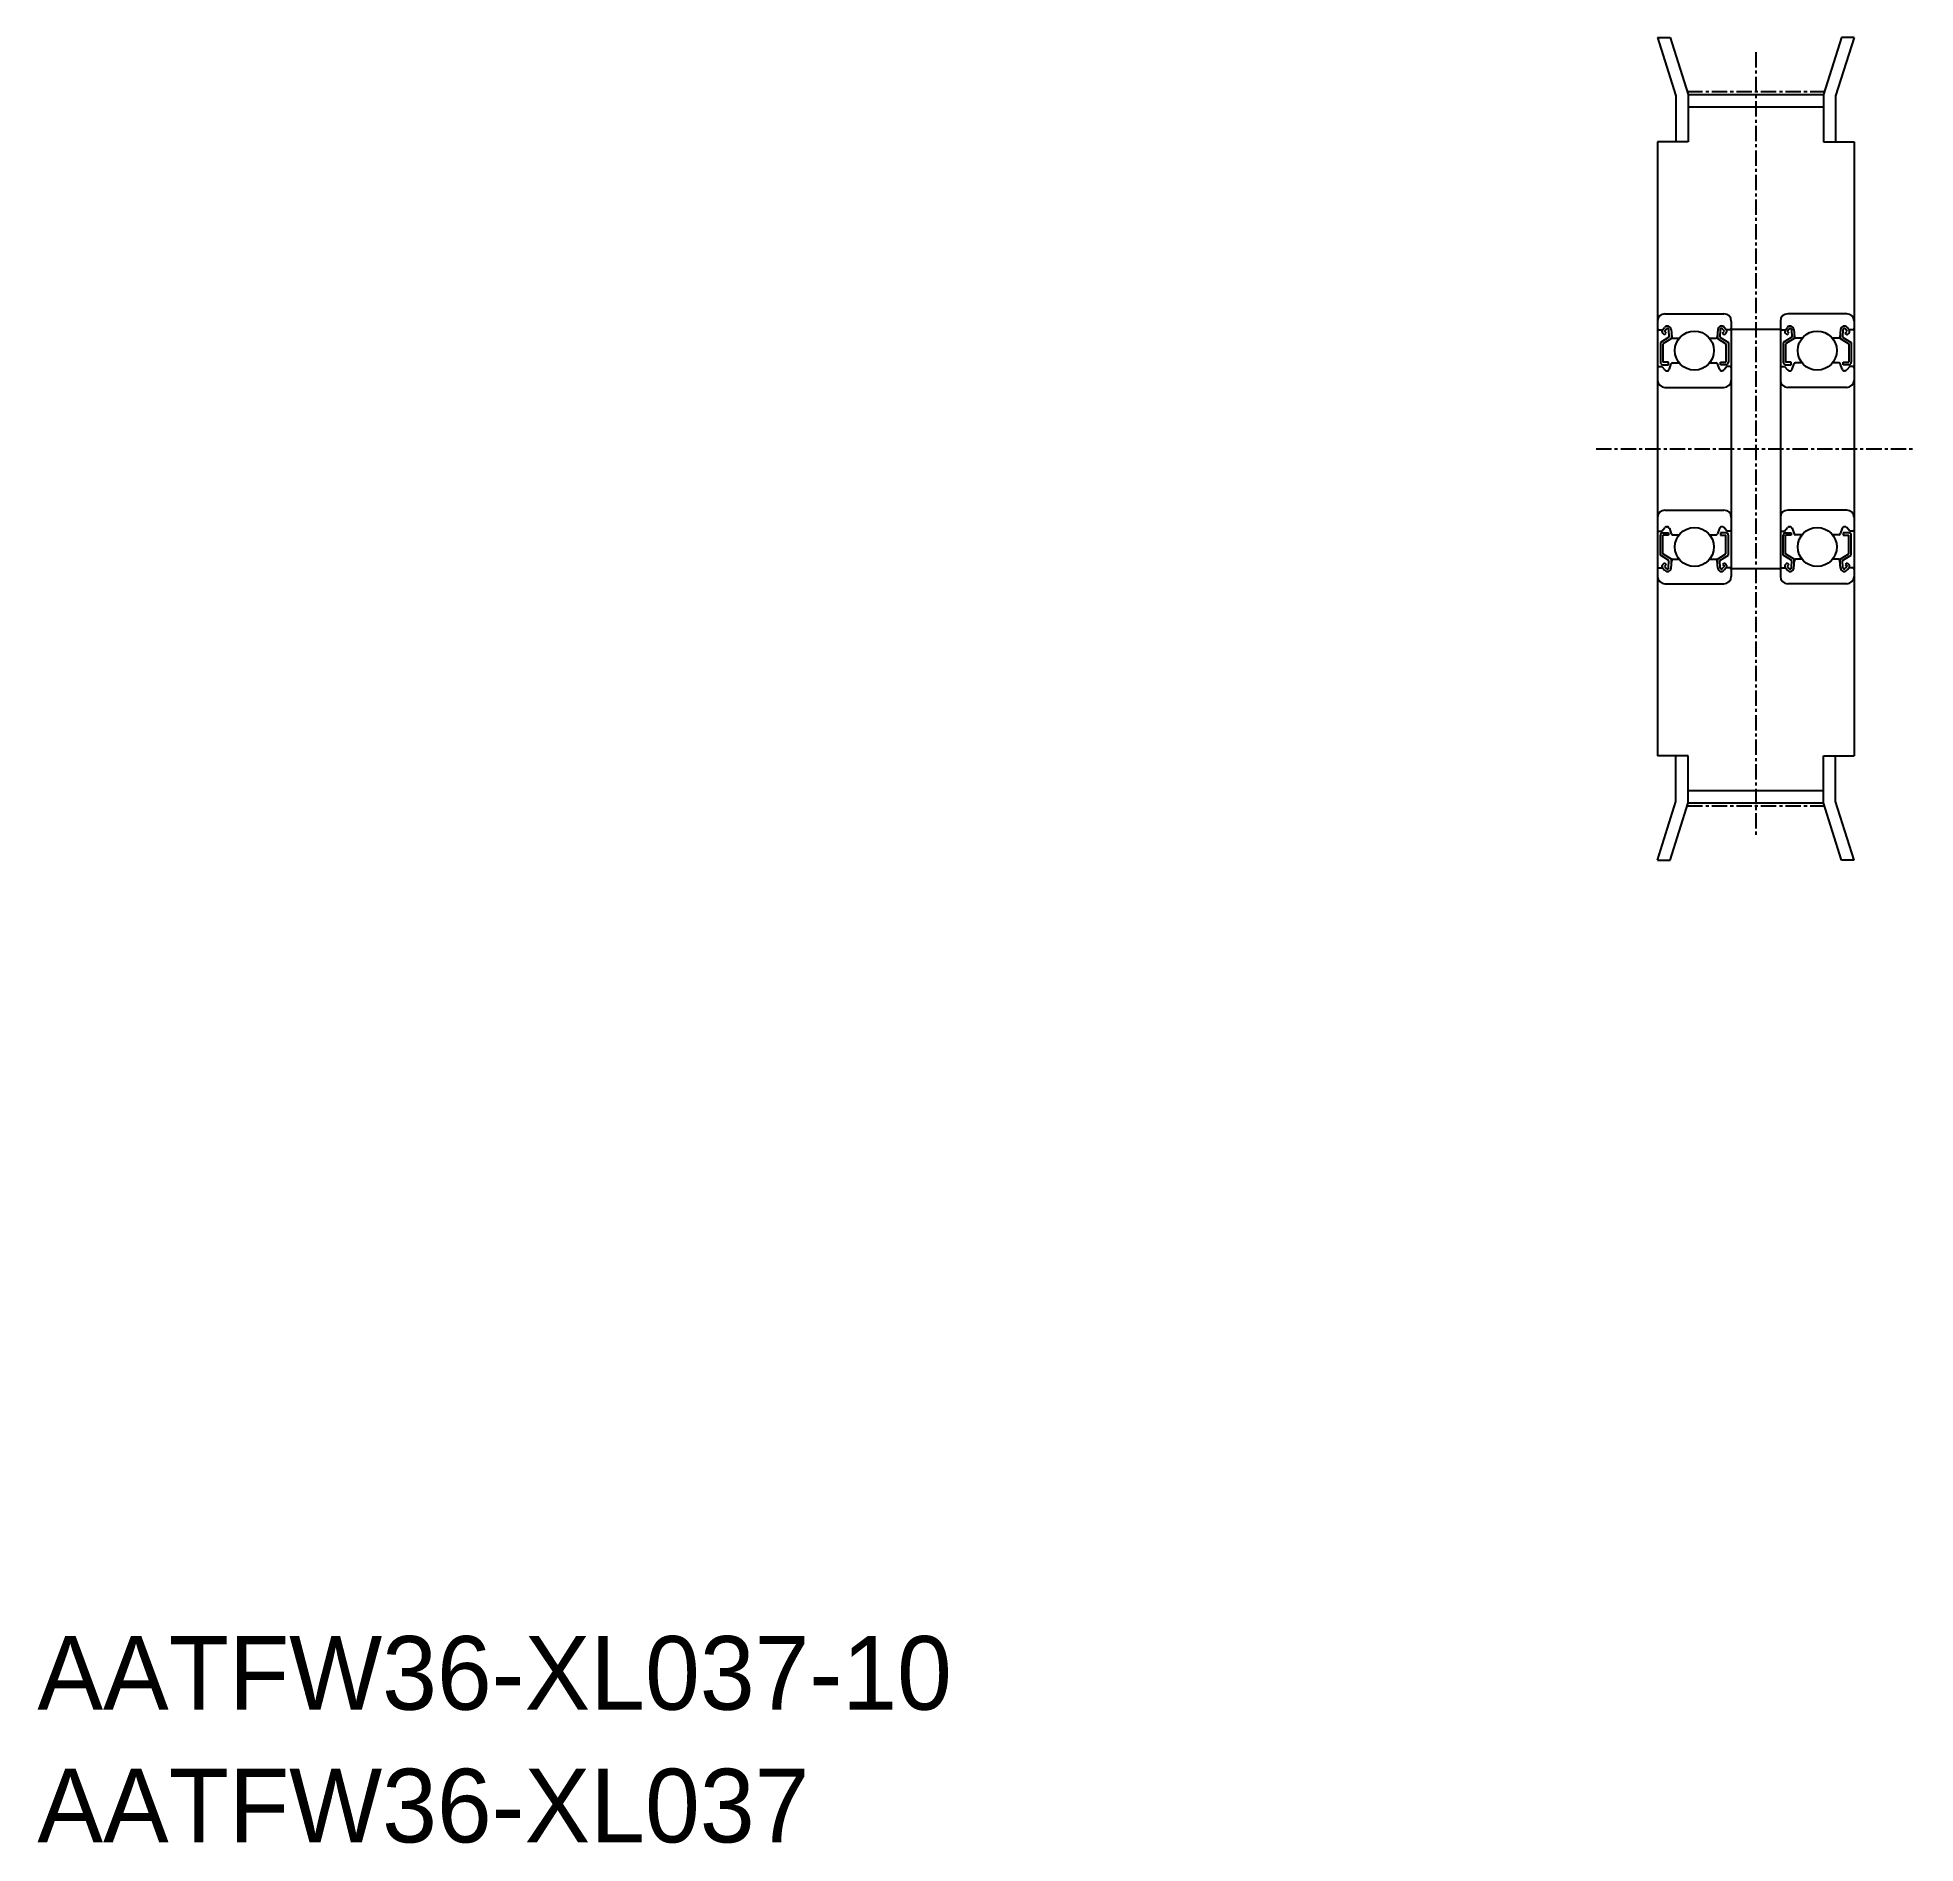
# Model space of a CAD drawing. Extents: x -286 to -133, y -61 to 86.
import ezdxf

# ---------------------------------------------------------------- set-up
doc = ezdxf.new("R2010")
doc.units = 0
doc.linetypes.add('CENTER', pattern=[2, 1.25, -0.25, 0.25, -0.25])
doc.layers.get('0').update_dxf_attribs({"linetype": 'CONTINUOUS'})
doc.layers.add('CENTER', color=1, linetype='CENTER')

msp = doc.modelspace()

# ---------------------------------------------------------------- linework, layer by layer
for p, q in [((-154.05, 86.22), (-152.55, 81.46)), ((-154.05, 86.22), (-153.03, 86.22)), ((-153.03, 86.22), (-151.55, 81.57)), ((-139.07, 86.22), (-140.55, 81.57)), ((-138.05, 86.22), (-139.55, 81.46)), ((-138.05, 86.22), (-139.07, 86.22)), ((-152.55, 81.46), (-152.55, 77.72)), ((-151.55, 81.57), (-151.55, 77.72)), ((-151.55, 81.57), (-140.55, 81.57)), ((-140.55, 81.57), (-140.55, 77.72)), ((-139.55, 81.46), (-139.55, 77.72)), ((-151.55, 80.58), (-140.55, 80.58)), ((-151.55, 77.72), (-154.05, 77.72)), ((-154.05, 77.72), (-154.05, 27.72)), ((-140.55, 77.72), (-138.05, 77.72)), ((-138.05, 77.72), (-138.05, 27.72)), ((-154.05, 63.12), (-154.05, 42.32)), ((-153.45, 63.72), (-148.65, 63.72)), ((-148.05, 63.12), (-148.05, 42.32)), ((-144.05, 63.12), (-144.05, 42.32)), ((-138.65, 63.72), (-143.45, 63.72)), ((-138.05, 63.12), (-138.05, 42.32)), ((-153.95, 62.42), (-153.64, 62.42)), ((-153.12, 61.82), (-153.82, 61.38)), ((-153.82, 61.38), (-153.82, 59.77)), ((-153.64, 62.42), (-153.48, 62.61)), ((-153.49, 62.01), (-153.63, 62.15)), ((-152.92, 61.71), (-153.62, 61.27)), ((-153.62, 61.27), (-153.62, 59.77)), ((-153.49, 62.29), (-153.32, 62.49)), ((-153.35, 62.15), (-153.49, 62.29)), ((-153.49, 62.01), (-153.35, 62.15)), ((-153.15, 62.43), (-153.12, 61.82)), ((-152.95, 62.45), (-152.9, 61.81)), ((-152.92, 62.06), (-152.92, 61.71)), ((-152.8, 61.72), (-152.28, 61.72)), ((-149.82, 61.72), (-149.3, 61.72)), ((-149.15, 62.45), (-149.2, 61.81)), ((-149.18, 62.06), (-149.18, 61.71)), ((-149.18, 61.71), (-148.48, 61.27)), ((-148.95, 62.43), (-148.98, 61.82)), ((-148.98, 61.82), (-148.28, 61.38)), ((-148.61, 62.29), (-148.78, 62.49)), ((-148.76, 62.15), (-148.61, 62.29)), ((-148.61, 62.01), (-148.76, 62.15)), ((-148.46, 62.42), (-148.62, 62.61)), ((-148.61, 62.01), (-148.47, 62.15)), ((-148.48, 61.27), (-148.48, 59.77)), ((-148.15, 62.42), (-148.46, 62.42)), ((-148.28, 61.38), (-148.28, 59.77)), ((-148.05, 62.47), (-144.05, 62.47)), ((-143.95, 62.42), (-143.64, 62.42)), ((-143.12, 61.82), (-143.82, 61.38)), ((-143.82, 61.38), (-143.82, 59.77)), ((-143.64, 62.42), (-143.48, 62.61)), ((-143.49, 62.01), (-143.63, 62.15)), ((-142.92, 61.71), (-143.62, 61.27)), ((-143.62, 61.27), (-143.62, 59.77)), ((-143.49, 62.29), (-143.32, 62.49)), ((-143.35, 62.15), (-143.49, 62.29)), ((-143.49, 62.01), (-143.35, 62.15)), ((-143.15, 62.43), (-143.12, 61.82)), ((-142.95, 62.45), (-142.9, 61.81)), ((-142.92, 62.06), (-142.92, 61.71)), ((-142.28, 61.72), (-142.8, 61.72)), ((-139.3, 61.72), (-139.82, 61.72)), ((-139.15, 62.45), (-139.2, 61.81)), ((-139.18, 62.06), (-139.18, 61.71)), ((-139.18, 61.71), (-138.48, 61.27)), ((-138.95, 62.43), (-138.98, 61.82)), ((-138.98, 61.82), (-138.28, 61.38)), ((-138.61, 62.29), (-138.78, 62.49)), ((-138.76, 62.15), (-138.61, 62.29)), ((-138.61, 62.01), (-138.76, 62.15)), ((-138.46, 62.42), (-138.62, 62.61)), ((-138.61, 62.01), (-138.47, 62.15)), ((-138.48, 61.27), (-138.48, 59.77)), ((-138.15, 62.42), (-138.46, 62.42)), ((-138.28, 61.38), (-138.28, 59.77)), ((-153.17, 59.77), (-153.62, 59.77)), ((-153.17, 59.57), (-153.17, 59.77)), ((-153.09, 59.2), (-152.93, 59.66)), ((-152.83, 59.72), (-152.28, 59.72)), ((-149.82, 59.72), (-149.27, 59.72)), ((-149.01, 59.2), (-149.18, 59.66)), ((-148.93, 59.77), (-148.48, 59.77)), ((-148.93, 59.57), (-148.93, 59.77)), ((-143.17, 59.77), (-143.62, 59.77)), ((-143.17, 59.57), (-143.17, 59.77)), ((-143.09, 59.2), (-142.93, 59.66)), ((-142.28, 59.72), (-142.83, 59.72)), ((-139.27, 59.72), (-139.82, 59.72)), ((-139.01, 59.2), (-139.18, 59.66)), ((-138.93, 59.57), (-138.93, 59.77)), ((-138.93, 59.77), (-138.48, 59.77)), ((-153.95, 59.42), (-153.7, 59.42)), ((-153.7, 59.42), (-153.47, 59.14)), ((-153.62, 59.57), (-153.17, 59.57)), ((-153.31, 59.07), (-153.28, 59.07)), ((-148.48, 59.57), (-148.93, 59.57)), ((-148.79, 59.07), (-148.82, 59.07)), ((-148.4, 59.42), (-148.63, 59.14)), ((-148.15, 59.42), (-148.4, 59.42)), ((-143.95, 59.42), (-143.7, 59.42)), ((-143.7, 59.42), (-143.47, 59.14)), ((-143.62, 59.57), (-143.17, 59.57)), ((-143.31, 59.07), (-143.28, 59.07)), ((-138.48, 59.57), (-138.93, 59.57)), ((-138.79, 59.07), (-138.82, 59.07)), ((-138.4, 59.42), (-138.63, 59.14)), ((-138.15, 59.42), (-138.4, 59.42)), ((-153.45, 57.72), (-148.65, 57.72)), ((-138.65, 57.72), (-143.45, 57.72)), ((-153.45, 47.72), (-148.65, 47.72)), ((-138.65, 47.72), (-143.45, 47.72)), ((-153.95, 46.02), (-153.7, 46.02)), ((-153.7, 46.02), (-153.47, 46.3)), ((-153.31, 46.37), (-153.28, 46.37)), ((-153.09, 46.24), (-152.93, 45.79)), ((-149.01, 46.24), (-149.18, 45.79)), ((-148.79, 46.37), (-148.82, 46.37)), ((-148.4, 46.02), (-148.63, 46.3)), ((-148.15, 46.02), (-148.4, 46.02)), ((-143.95, 46.02), (-143.7, 46.02)), ((-143.7, 46.02), (-143.47, 46.3)), ((-143.31, 46.37), (-143.28, 46.37)), ((-143.09, 46.24), (-142.93, 45.79)), ((-139.01, 46.24), (-139.18, 45.79)), ((-138.79, 46.37), (-138.82, 46.37)), ((-138.4, 46.02), (-138.63, 46.3)), ((-138.15, 46.02), (-138.4, 46.02)), ((-153.82, 44.06), (-153.82, 45.67)), ((-153.62, 45.87), (-153.17, 45.87)), ((-153.62, 44.17), (-153.62, 45.67)), ((-153.17, 45.67), (-153.62, 45.67)), ((-153.17, 45.87), (-153.17, 45.67)), ((-152.83, 45.72), (-152.28, 45.72)), ((-149.82, 45.72), (-149.27, 45.72)), ((-148.48, 45.87), (-148.93, 45.87)), ((-148.93, 45.87), (-148.93, 45.67)), ((-148.93, 45.67), (-148.48, 45.67)), ((-148.48, 44.17), (-148.48, 45.67)), ((-148.28, 44.06), (-148.28, 45.67)), ((-143.82, 44.06), (-143.82, 45.67)), ((-143.62, 45.87), (-143.17, 45.87)), ((-143.17, 45.67), (-143.62, 45.67)), ((-143.62, 44.17), (-143.62, 45.67)), ((-143.17, 45.87), (-143.17, 45.67)), ((-142.28, 45.72), (-142.83, 45.72)), ((-139.27, 45.72), (-139.82, 45.72)), ((-138.48, 45.87), (-138.93, 45.87)), ((-138.93, 45.87), (-138.93, 45.67)), ((-138.93, 45.67), (-138.48, 45.67)), ((-138.48, 44.17), (-138.48, 45.67)), ((-138.28, 44.06), (-138.28, 45.67)), ((-153.95, 43.02), (-153.64, 43.02)), ((-153.12, 43.62), (-153.82, 44.06)), ((-153.64, 43.02), (-153.48, 42.83)), ((-153.49, 43.43), (-153.63, 43.29)), ((-152.92, 43.73), (-153.62, 44.17)), ((-153.49, 43.43), (-153.35, 43.29)), ((-153.35, 43.29), (-153.49, 43.15)), ((-153.49, 43.15), (-153.32, 42.96)), ((-153.27, 43.95), (-153.27, 43.95)), ((-153.15, 43.01), (-153.12, 43.62)), ((-153.09, 43.84), (-153.09, 43.84)), ((-152.95, 42.99), (-152.9, 43.63)), ((-152.92, 43.39), (-152.92, 43.73)), ((-152.8, 43.72), (-152.28, 43.72)), ((-149.82, 43.72), (-149.3, 43.72)), ((-149.15, 42.99), (-149.2, 43.63)), ((-149.18, 43.73), (-148.48, 44.17)), ((-149.18, 43.39), (-149.18, 43.73)), ((-148.98, 43.62), (-148.28, 44.06)), ((-148.95, 43.01), (-148.98, 43.62)), ((-148.61, 43.15), (-148.78, 42.96)), ((-148.61, 43.43), (-148.76, 43.29)), ((-148.76, 43.29), (-148.61, 43.15)), ((-148.46, 43.02), (-148.62, 42.83)), ((-148.61, 43.43), (-148.47, 43.29)), ((-148.15, 43.02), (-148.46, 43.02)), ((-148.05, 42.97), (-144.05, 42.97)), ((-143.95, 43.02), (-143.64, 43.02)), ((-143.12, 43.62), (-143.82, 44.06)), ((-143.64, 43.02), (-143.48, 42.83)), ((-143.49, 43.43), (-143.63, 43.29)), ((-142.92, 43.73), (-143.62, 44.17)), ((-143.49, 43.43), (-143.35, 43.29)), ((-143.35, 43.29), (-143.49, 43.15)), ((-143.49, 43.15), (-143.32, 42.96)), ((-143.15, 43.01), (-143.12, 43.62)), ((-142.95, 42.99), (-142.9, 43.63)), ((-142.92, 43.39), (-142.92, 43.73)), ((-142.28, 43.72), (-142.8, 43.72)), ((-139.3, 43.72), (-139.82, 43.72)), ((-139.15, 42.99), (-139.2, 43.63)), ((-139.18, 43.73), (-138.48, 44.17)), ((-139.18, 43.39), (-139.18, 43.73)), ((-139.01, 43.84), (-139.01, 43.84)), ((-138.98, 43.62), (-138.28, 44.06)), ((-138.95, 43.01), (-138.98, 43.62)), ((-138.83, 43.95), (-138.83, 43.95)), ((-138.61, 43.15), (-138.78, 42.96)), ((-138.61, 43.43), (-138.76, 43.29)), ((-138.76, 43.29), (-138.61, 43.15)), ((-138.46, 43.02), (-138.62, 42.83)), ((-138.61, 43.43), (-138.47, 43.29)), ((-138.15, 43.02), (-138.46, 43.02)), ((-153.45, 41.72), (-148.65, 41.72)), ((-138.65, 41.72), (-143.45, 41.72)), ((-151.55, 27.72), (-154.05, 27.72)), ((-152.55, 23.98), (-152.55, 27.72)), ((-151.55, 23.87), (-151.55, 27.72)), ((-140.55, 27.72), (-138.05, 27.72)), ((-140.55, 23.87), (-140.55, 27.72)), ((-139.55, 23.98), (-139.55, 27.72)), ((-151.55, 24.87), (-140.55, 24.87)), ((-154.05, 19.22), (-152.55, 23.98)), ((-153.03, 19.22), (-151.55, 23.87)), ((-151.55, 23.87), (-140.55, 23.87)), ((-139.07, 19.22), (-140.55, 23.87)), ((-138.05, 19.22), (-139.55, 23.98)), ((-154.05, 19.22), (-153.03, 19.22)), ((-138.05, 19.22), (-139.08, 19.22))]:
    msp.add_line(p, q)
for centre in [(-151.05, 60.72), (-141.05, 60.72), (-151.05, 44.72), (-141.05, 44.72)]:
    msp.add_circle(centre, 1.59)
for centre, radius, start, end in [((-153.45, 63.12), 0.6, 90, 180), ((-153.25, 62.42), 0.298, 5.0005, 140.1714), ((-148.85, 62.42), 0.298, 39.8286, 174.9997), ((-148.65, 63.12), 0.6, 0, 90), ((-143.45, 63.12), 0.6, 90, 180), ((-143.25, 62.42), 0.298, 5.0003, 140.1714), ((-138.85, 62.42), 0.298, 39.8286, 174.9995), ((-138.65, 63.12), 0.6, 0, 90), ((-153.95, 62.52), 0.1, 180, 270), ((-153.49, 62.29), 0.2, 139.8648, 225.0001), ((-153.25, 62.42), 0.0983, 4.6645, 139.9739), ((-152.8, 61.82), 0.1, 185.1444, 270), ((-149.3, 61.82), 0.1, 269.9995, 354.8557), ((-148.85, 62.42), 0.0983, 40.0264, 175.3357), ((-148.61, 62.29), 0.2, 314.9967, 40.1352), ((-148.15, 62.52), 0.1, 269.9995, 359.9913), ((-143.95, 62.52), 0.1, 180.0087, 270.0005), ((-143.49, 62.29), 0.2, 139.8648, 225.0033), ((-143.25, 62.42), 0.0983, 4.6643, 139.9736), ((-142.8, 61.82), 0.1, 185.1443, 270.0005), ((-139.3, 61.82), 0.1, 270, 354.8556), ((-138.85, 62.42), 0.0983, 40.0261, 175.3355), ((-138.61, 62.29), 0.2, 314.9999, 40.1352), ((-138.15, 62.52), 0.1, 270, 360), ((-153.62, 59.77), 0.2, 180, 270), ((-152.83, 59.62), 0.1, 89.9995, 160.1157), ((-149.27, 59.62), 0.1, 19.8845, 90.0002), ((-148.48, 59.77), 0.2, 269.9998, 359.9956), ((-143.62, 59.77), 0.2, 180.0044, 270.0002), ((-142.83, 59.62), 0.1, 89.9998, 160.1155), ((-139.27, 59.62), 0.1, 19.8843, 90.0005), ((-138.48, 59.77), 0.2, 270, 360), ((-153.95, 59.32), 0.1, 89.9995, 180), ((-153.45, 58.32), 0.6, 180, 270), ((-153.31, 59.27), 0.2, 220.1384, 270), ((-153.28, 59.27), 0.2, 270, 340.1117), ((-148.82, 59.27), 0.2, 199.8883, 269.9998), ((-148.79, 59.27), 0.2, 269.9998, 319.8615), ((-148.65, 58.32), 0.6, 270, 0), ((-148.15, 59.32), 0.1, 359.9913, 90.0002), ((-143.95, 59.32), 0.1, 89.9998, 180.0087), ((-143.45, 58.32), 0.6, 180, 270), ((-143.31, 59.27), 0.2, 220.1385, 270.0002), ((-143.28, 59.27), 0.2, 270.0002, 340.1117), ((-138.82, 59.27), 0.2, 199.8883, 270), ((-138.79, 59.27), 0.2, 270, 319.8616), ((-138.65, 58.32), 0.6, 270, 0), ((-138.15, 59.32), 0.1, 360, 90.0005), ((-153.45, 47.12), 0.6, 90, 180), ((-148.65, 47.12), 0.6, 0, 90), ((-143.45, 47.12), 0.6, 90, 180), ((-138.65, 47.12), 0.6, 0, 90), ((-153.95, 46.12), 0.1, 179.9999, 270.0005), ((-153.31, 46.17), 0.2, 90, 139.8616), ((-153.28, 46.17), 0.2, 19.8883, 90), ((-148.82, 46.17), 0.2, 90.0002, 160.1117), ((-148.79, 46.17), 0.2, 40.1385, 90.0002), ((-148.15, 46.12), 0.1, 269.9998, 0.0087), ((-143.95, 46.12), 0.1, 179.9913, 270.0002), ((-143.31, 46.17), 0.2, 89.9998, 139.8615), ((-143.28, 46.17), 0.2, 19.8883, 89.9998), ((-138.82, 46.17), 0.2, 90, 160.1117), ((-138.79, 46.17), 0.2, 40.1384, 90), ((-138.15, 46.12), 0.1, 269.9995, 0.0001), ((-153.62, 45.67), 0.2, 90, 179.9999), ((-152.83, 45.82), 0.1, 199.8843, 270.0005), ((-149.27, 45.82), 0.1, 269.9998, 340.1155), ((-148.48, 45.67), 0.2, 0.0044, 90.0002), ((-143.62, 45.67), 0.2, 89.9998, 179.9956), ((-142.83, 45.82), 0.1, 199.8845, 270.0002), ((-139.27, 45.82), 0.1, 269.9995, 340.1157), ((-138.48, 45.67), 0.2, 0.0001, 90), ((-153.95, 42.92), 0.1, 90, 179.9999), ((-153.49, 43.15), 0.2, 134.9999, 220.1352), ((-153.25, 43.02), 0.298, 219.8286, 354.9995), ((-153.25, 43.02), 0.0983, 220.0261, 355.3355), ((-152.8, 43.62), 0.1, 90, 174.8556), ((-149.3, 43.62), 0.1, 5.1443, 90.0005), ((-148.85, 43.02), 0.298, 185.0003, 320.1714), ((-148.85, 43.02), 0.0983, 184.6643, 319.9736), ((-148.61, 43.15), 0.2, 319.8647, 45.0033), ((-148.15, 42.92), 0.1, 0.0087, 90.0005), ((-143.95, 42.92), 0.1, 89.9995, 179.9913), ((-143.49, 43.15), 0.2, 134.9967, 220.1353), ((-143.25, 43.02), 0.298, 219.8286, 354.9997), ((-143.25, 43.02), 0.0983, 220.0264, 355.3357), ((-142.8, 43.62), 0.1, 89.9995, 174.8557), ((-139.3, 43.62), 0.1, 5.1444, 90), ((-138.85, 43.02), 0.298, 185.0005, 320.1714), ((-138.85, 43.02), 0.0983, 184.6645, 319.9739), ((-138.61, 43.15), 0.2, 319.8648, 45.0001), ((-138.15, 42.92), 0.1, 0.0001, 90), ((-153.45, 42.32), 0.6, 180, 270), ((-148.65, 42.32), 0.6, 270, 0), ((-143.45, 42.32), 0.6, 180, 270), ((-138.65, 42.32), 0.6, 270, 0)]:
    msp.add_arc(centre, radius, start, end)
at = {"layer": 'CENTER', "color": 1, "linetype": 'CENTER'}
for p, q in [((-146.05, 85.03), (-146.05, 21.08)), ((-151.63, 81.83), (-140.47, 81.83)), ((-159.05, 52.72), (-133.05, 52.72)), ((-151.63, 23.62), (-140.47, 23.62))]:
    msp.add_line(p, q, dxfattribs=at)

# ---------------------------------------------------------------- texts
at = {"color": 7, "linetype": 'CONTINUOUS'}
for s, p in [('AATFW36-XL037-10', (-285.99, -50)), ('AATFW36-XL037', (-285.99, -60.81))]:
    msp.add_text(s, height=6, dxfattribs=at).set_placement(p)

doc.saveas('drawing.dxf')
